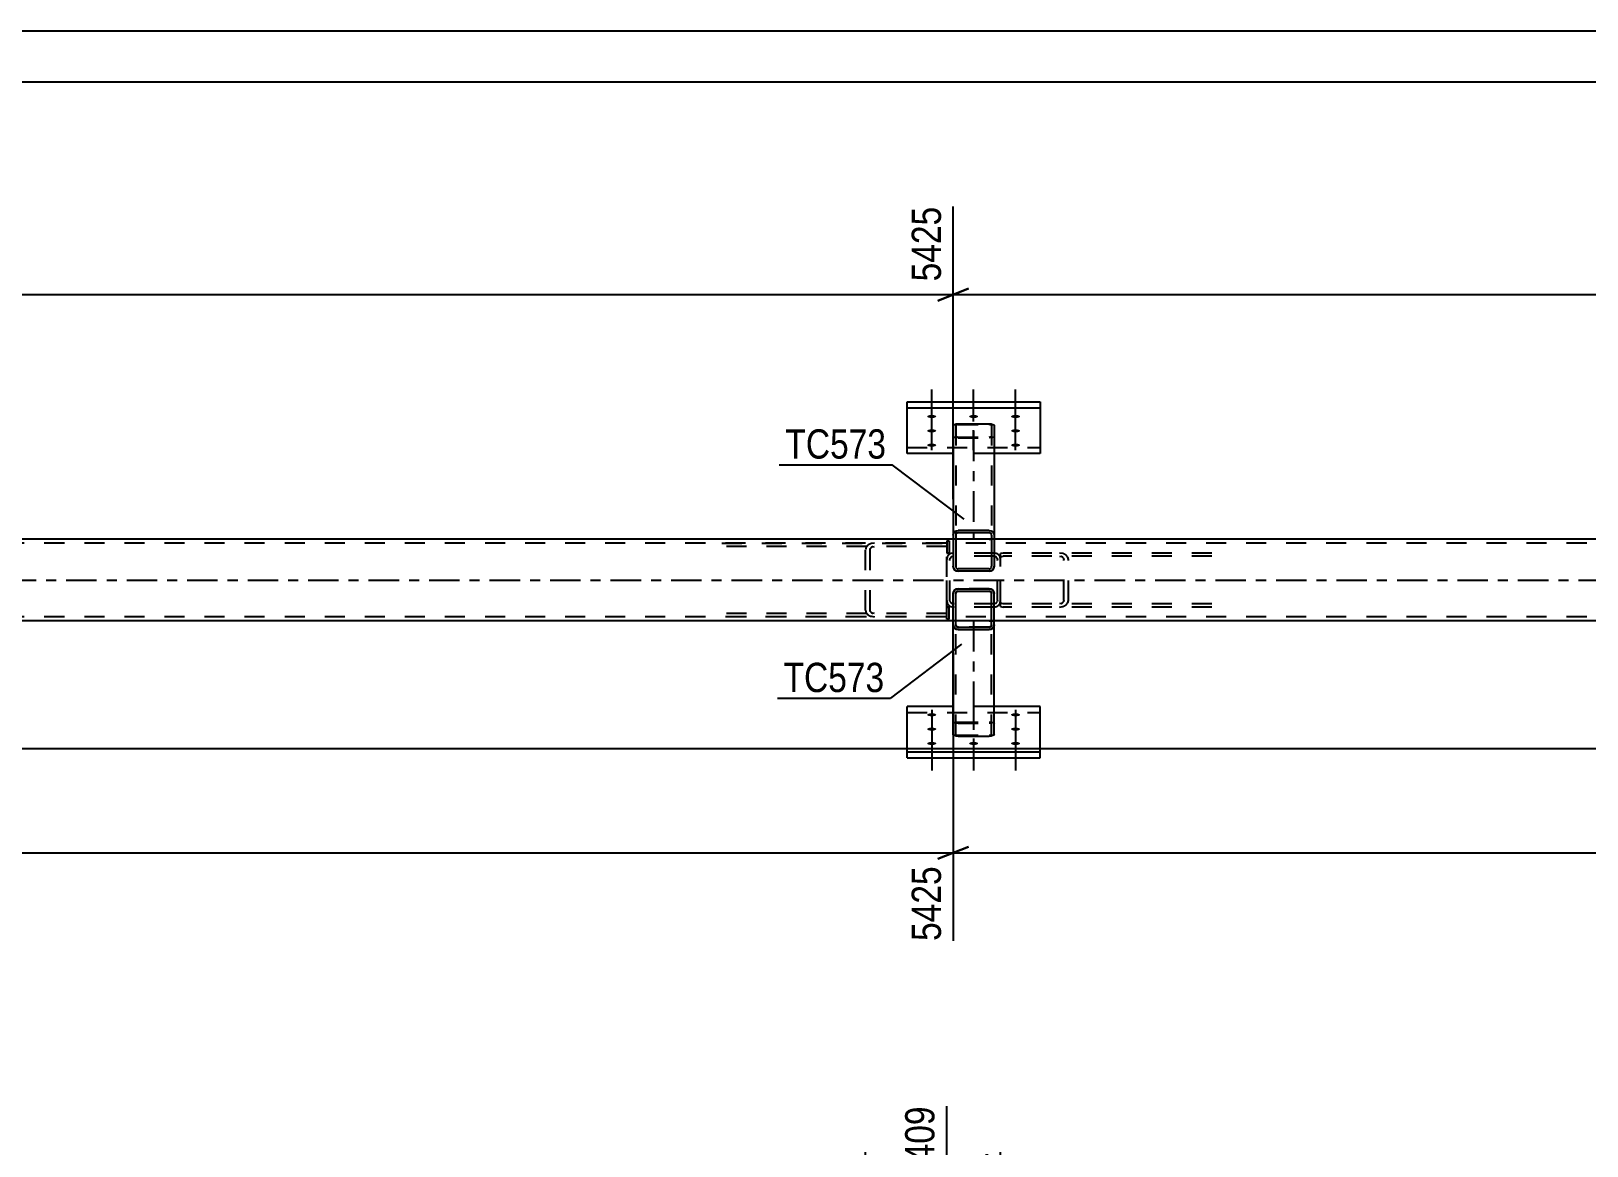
# Model space of a CAD drawing. Header units: millimetres. Extents: x -91 to 750, y -441 to 153.
# Drawn here: x 126.8 to 279, y 44.3 to 153.4 of the extents above; entities that cross this region are included whole.
import ezdxf

# ---------------------------------------------------------------- set-up
doc = ezdxf.new("R2010")
doc.units = ezdxf.units.MM
doc.linetypes.add('DXK_LINE_DOT2', pattern=[3.9198, 1.9599, -1.9599])
doc.linetypes.add('DXK_LINE_DOT3', pattern=[5.9187, 2.979, -0.9799, 0.9799, -0.9799])
doc.styles.add('Arial Narrow', font='ARIALN.TTF', dxfattribs={"height": 0.2})

# ---------------------------------------------------------------- blocks, each defined once
blk = doc.blocks.new('Unknown-761553909-1135')
at = {"color": 5, "linetype": 'Continuous'}
for p, q in [((750.23, 153.39), (-90.77, 153.39)), ((745.23, 148.39), (-85.77, 148.39))]:
    blk.add_line(p, q, dxfattribs=at)
blk = doc.blocks.new('Part-761553909-2949 - 2939')
at = {"color": 7, "linetype": 'DXK_LINE_DOT2'}
for p, q in [((221.9, 102.33), (221.64, 102.3)), ((221.64, 97.09), (221.64, 102.3)), ((221.64, 101.95), (221.73, 101.99)), ((221.73, 101.99), (221.9, 102.01)), ((242.32, 102.33), (221.9, 102.33)), ((242.32, 102.01), (221.9, 102.01)), ((227.73, 102.29), (227.39, 102.33)), ((227.39, 102.01), (227.56, 101.99)), ((227.79, 101.82), (227.83, 101.69)), ((227.83, 97.69), (227.83, 101.69)), ((228.27, 101.69), (228.2, 101.94)), ((228.27, 97.69), (228.27, 101.69)), ((221.73, 97.4), (221.64, 97.44)), ((227.83, 97.69), (227.79, 97.57)), ((228.2, 97.45), (228.27, 97.69)), ((221.64, 97.09), (221.9, 97.05)), ((221.9, 97.37), (221.73, 97.4)), ((242.32, 97.37), (221.9, 97.37)), ((242.32, 97.05), (221.9, 97.05)), ((227.56, 97.4), (227.39, 97.37)), ((227.39, 97.05), (227.73, 97.1))]:
    blk.add_line(p, q, dxfattribs=at)
for centre, radius, start, end in [((227.46, 101.6), 0.401, 32.4104, 75.4452), ((227.52, 101.51), 0.802, 32.4104, 75.4452), ((227.46, 97.79), 0.401, 284.5548, 327.5896), ((227.52, 97.88), 0.802, 284.5548, 327.5896)]:
    blk.add_arc(centre, radius, start, end, dxfattribs=at)
blk = doc.blocks.new('Part-761553909-2941 - 2939')
at = {"color": 7, "linetype": 'DXK_LINE_DOT2'}
for p, q in [((216.36, 103.53), (216.6, 103.53)), ((216.36, 103.53), (216.36, 102.33)), ((216.36, 103.53), (216.6, 103.53)), ((216.6, 103.53), (216.6, 102.33)), ((216.36, 102.33), (216.6, 102.33)), ((216.6, 102.33), (216.36, 102.33))]:
    blk.add_line(p, q, dxfattribs=at)
blk = doc.blocks.new('Part-761553909-2942 - 2939')
at = {"color": 7, "linetype": 'DXK_LINE_DOT2'}
for p, q in [((216.36, 95.85), (216.36, 97.05)), ((216.36, 97.05), (216.6, 97.05)), ((216.6, 97.05), (216.36, 97.05)), ((216.6, 95.85), (216.6, 97.05)), ((216.6, 95.85), (216.36, 95.85)), ((216.36, 95.85), (216.6, 95.85))]:
    blk.add_line(p, q, dxfattribs=at)
blk = doc.blocks.new('Part-761553909-3010 - 2939')
at = {"color": 2, "linetype": 'Continuous'}
for p, q in [((217, 114.81), (217.04, 114.87)), ((217, 114.81), (217, 104.07)), ((217.04, 114.87), (217.14, 114.92)), ((217.14, 114.92), (217.3, 114.96)), ((217.3, 114.96), (217.48, 114.97)), ((217.48, 114.97), (220.52, 114.97)), ((220.52, 114.97), (220.7, 114.96)), ((220.7, 114.96), (220.86, 114.92)), ((220.86, 114.92), (220.96, 114.87)), ((220.96, 114.87), (221, 114.81)), ((221, 114.81), (221, 103.69)), ((220.52, 103.69), (217.24, 103.69)), ((220.76, 103.69), (220.52, 103.69)), ((221, 103.69), (221, 103.69))]:
    blk.add_line(p, q, dxfattribs=at)
at = {"color": 7, "linetype": 'DXK_LINE_DOT2'}
for p, q in [((217.26, 114.84), (217.24, 114.81)), ((217.24, 114.81), (217.24, 104.47)), ((217.31, 114.86), (217.26, 114.84)), ((217.39, 114.88), (217.31, 114.86)), ((217.48, 114.89), (217.39, 114.88)), ((217.48, 114.89), (220.52, 114.89)), ((220.61, 114.88), (220.52, 114.89)), ((220.69, 114.86), (220.61, 114.88)), ((220.74, 114.84), (220.69, 114.86)), ((220.76, 114.81), (220.74, 114.84)), ((220.76, 114.81), (220.76, 103.69)), ((217.04, 113.7), (217, 113.77)), ((217.14, 113.65), (217.04, 113.7)), ((217.3, 113.62), (217.14, 113.65)), ((217.24, 113.77), (217.26, 113.74)), ((217.26, 113.74), (217.31, 113.71)), ((217.48, 113.6), (217.3, 113.62)), ((217.31, 113.71), (217.39, 113.69)), ((217.39, 113.69), (217.48, 113.68)), ((217.48, 113.68), (220.52, 113.68)), ((217.48, 113.6), (220.52, 113.6)), ((220.52, 113.68), (220.61, 113.69)), ((220.7, 113.62), (220.52, 113.6)), ((220.61, 113.69), (220.69, 113.71)), ((220.69, 113.71), (220.74, 113.74)), ((220.86, 113.65), (220.7, 113.62)), ((220.74, 113.74), (220.76, 113.77)), ((220.96, 113.7), (220.86, 113.65)), ((221, 113.77), (220.96, 113.7)), ((217, 104.07), (217, 103.69)), ((217.24, 103.69), (217, 103.69)), ((217.24, 104.47), (217.24, 103.69)), ((220.52, 103.69), (220.7, 103.69)), ((220.74, 103.69), (220.76, 103.69)), ((221, 103.69), (220.76, 103.69)), ((221, 103.69), (221, 103.69))]:
    blk.add_line(p, q, dxfattribs=at)
at = {"color": 7, "linetype": 'DXK_LINE_DOT3'}
blk.add_line((219, 114.29), (219, 103.69), dxfattribs=at)
blk = doc.blocks.new('Part-761553909-2947 - 2939')
at = {"color": 7, "linetype": 'DXK_LINE_DOT2'}
for p, q in [((194.36, 103.29), (216.36, 103.29)), ((216.36, 102.97), (194.36, 102.97)), ((208.48, 102.9), (208.42, 102.65)), ((208.42, 96.73), (208.42, 102.65)), ((208.86, 102.65), (208.89, 102.78)), ((208.86, 96.73), (208.86, 102.65)), ((209.3, 103.29), (208.96, 103.25)), ((209.13, 102.95), (209.3, 102.97)), ((216.36, 96.09), (216.36, 103.29)), ((216.36, 96.41), (194.36, 96.41)), ((216.36, 96.09), (194.36, 96.09)), ((208.42, 96.73), (208.48, 96.49)), ((208.89, 96.61), (208.86, 96.73)), ((208.96, 96.14), (209.3, 96.09)), ((209.3, 96.41), (209.13, 96.44))]:
    blk.add_line(p, q, dxfattribs=at)
for centre, radius, start, end in [((209.16, 102.47), 0.802, 104.5547, 147.5896), ((209.23, 102.56), 0.401, 104.5547, 147.5896), ((209.16, 96.92), 0.802, 212.4104, 255.4453), ((209.23, 96.83), 0.401, 212.4104, 255.4453)]:
    blk.add_arc(centre, radius, start, end, dxfattribs=at)
blk = doc.blocks.new('Bolt-761553909-3129 - 2939')
at = {"linetype": 'Continuous'}
for points in [[(214.9, 86.35), (214.81, 86.36), (214.72, 86.37), (214.64, 86.38), (214.57, 86.4), (214.52, 86.43), (214.48, 86.46), (214.46, 86.49), (214.46, 86.52), (214.48, 86.55), (214.52, 86.58), (214.57, 86.61), (214.64, 86.63), (214.72, 86.64), (214.81, 86.65), (214.9, 86.66), (214.99, 86.65), (215.08, 86.64), (215.16, 86.63), (215.23, 86.61), (215.28, 86.58), (215.32, 86.55), (215.34, 86.52), (215.34, 86.49), (215.32, 86.46), (215.28, 86.43), (215.23, 86.4), (215.16, 86.38), (215.08, 86.37), (214.99, 86.36)], [(214.9, 84.95), (214.81, 84.96), (214.72, 84.96), (214.64, 84.98), (214.57, 85), (214.52, 85.03), (214.48, 85.06), (214.46, 85.09), (214.46, 85.12), (214.48, 85.15), (214.52, 85.18), (214.57, 85.2), (214.64, 85.22), (214.72, 85.24), (214.81, 85.25), (214.9, 85.25), (214.99, 85.25), (215.08, 85.24), (215.16, 85.22), (215.23, 85.2), (215.28, 85.18), (215.32, 85.15), (215.34, 85.12), (215.34, 85.09), (215.32, 85.06), (215.28, 85.03), (215.23, 85), (215.16, 84.98), (215.08, 84.96), (214.99, 84.96)], [(223.1, 86.35), (223.01, 86.36), (222.92, 86.37), (222.84, 86.38), (222.77, 86.4), (222.72, 86.43), (222.68, 86.46), (222.66, 86.49), (222.66, 86.52), (222.68, 86.55), (222.72, 86.58), (222.77, 86.61), (222.84, 86.63), (222.92, 86.64), (223.01, 86.65), (223.1, 86.66), (223.19, 86.65), (223.28, 86.64), (223.36, 86.63), (223.43, 86.61), (223.48, 86.58), (223.52, 86.55), (223.54, 86.52), (223.54, 86.49), (223.52, 86.46), (223.48, 86.43), (223.43, 86.4), (223.36, 86.38), (223.28, 86.37), (223.19, 86.36)], [(223.1, 84.95), (223.01, 84.96), (222.92, 84.96), (222.84, 84.98), (222.77, 85), (222.72, 85.03), (222.68, 85.06), (222.66, 85.09), (222.66, 85.12), (222.68, 85.15), (222.72, 85.18), (222.77, 85.2), (222.84, 85.22), (222.92, 85.24), (223.01, 85.25), (223.1, 85.25), (223.19, 85.25), (223.28, 85.24), (223.36, 85.22), (223.43, 85.2), (223.48, 85.18), (223.52, 85.15), (223.54, 85.12), (223.54, 85.09), (223.52, 85.06), (223.48, 85.03), (223.43, 85), (223.36, 84.98), (223.28, 84.96), (223.19, 84.96)], [(214.9, 83.55), (214.81, 83.55), (214.72, 83.56), (214.64, 83.58), (214.57, 83.6), (214.52, 83.62), (214.48, 83.65), (214.46, 83.68), (214.46, 83.72), (214.48, 83.75), (214.52, 83.78), (214.57, 83.8), (214.64, 83.82), (214.72, 83.84), (214.81, 83.85), (214.9, 83.85), (214.99, 83.85), (215.08, 83.84), (215.16, 83.82), (215.23, 83.8), (215.28, 83.78), (215.32, 83.75), (215.34, 83.72), (215.34, 83.68), (215.32, 83.65), (215.28, 83.62), (215.23, 83.6), (215.16, 83.58), (215.08, 83.56), (214.99, 83.55)], [(219, 83.55), (218.91, 83.55), (218.82, 83.56), (218.74, 83.58), (218.67, 83.6), (218.62, 83.62), (218.58, 83.65), (218.56, 83.68), (218.56, 83.72), (218.58, 83.75), (218.62, 83.78), (218.67, 83.8), (218.74, 83.82), (218.82, 83.84), (218.91, 83.85), (219, 83.85), (219.09, 83.85), (219.18, 83.84), (219.26, 83.82), (219.33, 83.8), (219.38, 83.78), (219.42, 83.75), (219.44, 83.72), (219.44, 83.68), (219.42, 83.65), (219.38, 83.62), (219.33, 83.6), (219.26, 83.58), (219.18, 83.56), (219.09, 83.55)], [(223.1, 83.55), (223.01, 83.55), (222.92, 83.56), (222.84, 83.58), (222.77, 83.6), (222.72, 83.62), (222.68, 83.65), (222.66, 83.68), (222.66, 83.72), (222.68, 83.75), (222.72, 83.78), (222.77, 83.8), (222.84, 83.82), (222.92, 83.84), (223.01, 83.85), (223.1, 83.85), (223.19, 83.85), (223.28, 83.84), (223.36, 83.82), (223.43, 83.8), (223.48, 83.78), (223.52, 83.75), (223.54, 83.72), (223.54, 83.68), (223.52, 83.65), (223.48, 83.62), (223.43, 83.6), (223.36, 83.58), (223.28, 83.56), (223.19, 83.55)]]:
    blk.add_hatch(color=1, dxfattribs=at).paths.add_polyline_path(points)
at = {"color": 1, "linetype": 'Continuous'}
for p, q in [((214.9, 86.99), (214.9, 83.87)), ((223.1, 86.99), (223.1, 83.87)), ((214.9, 85.59), (214.9, 82.47)), ((223.1, 85.59), (223.1, 82.47)), ((214.9, 84.19), (214.9, 81.07)), ((219, 84.19), (219, 81.07)), ((223.1, 84.19), (223.1, 81.07))]:
    blk.add_line(p, q, dxfattribs=at)
at = {"color": 1, "linetype": 'DXK_LINE_DOT2'}
blk.add_line((219, 86.99), (219, 83.87), dxfattribs=at)
blk = doc.blocks.new('Part-761553909-2957 - 2939')
at = {"color": 7, "linetype": 'DXK_LINE_DOT2'}
for p, q in [((217, 102.33), (216.76, 102.29)), ((216.88, 101.99), (217, 102.01)), ((221, 102.33), (217, 102.33)), ((221, 102.01), (217, 102.01)), ((221.25, 102.29), (221, 102.33)), ((221, 102.01), (221.12, 101.99)), ((216.41, 101.94), (216.36, 101.69)), ((216.36, 97.69), (216.36, 101.69)), ((216.68, 101.69), (216.71, 101.82)), ((216.68, 97.69), (216.68, 101.69)), ((221.3, 101.82), (221.32, 101.69)), ((221.32, 97.69), (221.32, 101.69)), ((221.64, 101.69), (221.59, 101.94)), ((221.64, 97.69), (221.64, 101.69)), ((216.36, 97.69), (216.41, 97.45)), ((216.71, 97.57), (216.68, 97.69)), ((221.32, 97.69), (221.3, 97.57)), ((221.59, 97.45), (221.64, 97.69)), ((216.76, 97.1), (217, 97.05)), ((217, 97.37), (216.88, 97.4)), ((221, 97.37), (217, 97.37)), ((221, 97.05), (217, 97.05)), ((221.12, 97.4), (221, 97.37)), ((221, 97.05), (221.25, 97.1))]:
    blk.add_line(p, q, dxfattribs=at)
for centre, radius, start, end in [((217, 101.69), 0.64, 112.5, 157.5), ((217, 101.69), 0.32, 112.5, 157.5), ((221, 101.69), 0.32, 22.5, 67.5), ((221, 101.69), 0.64, 22.5, 67.5), ((217, 97.69), 0.64, 202.5, 247.5), ((217, 97.69), 0.32, 202.5, 247.5), ((221, 97.69), 0.32, 292.5, 337.5), ((221, 97.69), 0.64, 292.5, 337.5)]:
    blk.add_arc(centre, radius, start, end, dxfattribs=at)
blk = doc.blocks.new('Part-761553909-2975 - 2939')
at = {"color": 7, "linetype": 'DXK_LINE_DOT2'}
for p, q in [((217, 95.32), (217, 95.69)), ((217.24, 95.69), (217, 95.69)), ((217.24, 84.58), (217.24, 95.69)), ((220.52, 95.69), (221, 95.69)), ((220.74, 95.69), (220.76, 95.69)), ((220.76, 84.58), (220.76, 95.69)), ((221, 95.32), (221, 95.69)), ((217, 85.62), (217.04, 85.69)), ((217.04, 85.69), (217.14, 85.74)), ((217.14, 85.74), (217.3, 85.77)), ((217.26, 85.65), (217.24, 85.62)), ((217.31, 85.68), (217.26, 85.65)), ((217.3, 85.77), (217.48, 85.79)), ((217.39, 85.7), (217.31, 85.68)), ((217.48, 85.7), (217.39, 85.7)), ((217.48, 85.79), (220.52, 85.79)), ((217.48, 85.7), (220.52, 85.7)), ((220.52, 85.79), (220.7, 85.77)), ((220.61, 85.7), (220.52, 85.7)), ((220.69, 85.68), (220.61, 85.7)), ((220.74, 85.65), (220.69, 85.68)), ((220.7, 85.77), (220.86, 85.74)), ((220.76, 85.62), (220.74, 85.65)), ((220.86, 85.74), (220.96, 85.69)), ((220.96, 85.69), (221, 85.62)), ((217.24, 84.58), (217.26, 84.55)), ((217.26, 84.55), (217.31, 84.52)), ((217.31, 84.52), (217.39, 84.51)), ((217.39, 84.51), (217.48, 84.5)), ((217.48, 84.5), (220.52, 84.5)), ((220.52, 84.5), (220.61, 84.51)), ((220.61, 84.51), (220.69, 84.52)), ((220.69, 84.52), (220.74, 84.55)), ((220.74, 84.55), (220.76, 84.58))]:
    blk.add_line(p, q, dxfattribs=at)
at = {"color": 2, "linetype": 'Continuous'}
for p, q in [((217, 84.58), (217, 95.32)), ((220.76, 95.69), (217.24, 95.69)), ((221, 84.58), (221, 95.32)), ((217.04, 84.52), (217, 84.58)), ((217.14, 84.47), (217.04, 84.52)), ((217.3, 84.43), (217.14, 84.47)), ((217.48, 84.42), (217.3, 84.43)), ((217.48, 84.42), (220.52, 84.42)), ((220.7, 84.43), (220.52, 84.42)), ((220.86, 84.47), (220.7, 84.43)), ((220.96, 84.52), (220.86, 84.47)), ((221, 84.58), (220.96, 84.52))]:
    blk.add_line(p, q, dxfattribs=at)
at = {"color": 7, "linetype": 'DXK_LINE_DOT3'}
blk.add_line((219, 95.69), (219, 85.1), dxfattribs=at)
blk = doc.blocks.new('Part-761553909-3029 - 2939')
at = {"color": 2, "linetype": 'Continuous'}
for p, q in [((212.5, 82.28), (212.5, 87.33)), ((217, 87.33), (212.5, 87.33)), ((225.5, 87.33), (221, 87.33)), ((225.5, 82.28), (225.5, 87.33)), ((212.5, 82.88), (225.5, 82.88)), ((212.5, 82.28), (225.5, 82.28))]:
    blk.add_line(p, q, dxfattribs=at)
at = {"color": 7, "linetype": 'DXK_LINE_DOT2'}
for p, q in [((221, 87.33), (217, 87.33)), ((212.5, 86.72), (225.5, 86.72))]:
    blk.add_line(p, q, dxfattribs=at)
blk = doc.blocks.new('Part-761553909-3030 - 2939')
at = {"color": 2, "linetype": 'Continuous'}
for p, q in [((212.5, 112.06), (212.5, 117.11)), ((212.5, 117.11), (225.5, 117.11)), ((225.5, 116.51), (212.5, 116.51)), ((225.5, 117.11), (225.5, 112.06)), ((217, 112.06), (212.5, 112.06)), ((225.5, 112.06), (221, 112.06))]:
    blk.add_line(p, q, dxfattribs=at)
at = {"color": 7, "linetype": 'DXK_LINE_DOT2'}
for p, q in [((212.5, 112.66), (225.5, 112.66)), ((221, 112.06), (217, 112.06))]:
    blk.add_line(p, q, dxfattribs=at)
blk = doc.blocks.new('Part-761553909-3077 - 2939')
at = {"color": 2, "linetype": 'Continuous'}
for p, q in [((217, 103.69), (4.8, 103.69)), ((457, 103.69), (221, 103.69)), ((217, 95.69), (4.8, 95.69)), ((457, 95.69), (221, 95.69))]:
    blk.add_line(p, q, dxfattribs=at)
at = {"color": 7, "linetype": 'DXK_LINE_DOT2'}
for p, q in [((221, 103.69), (217, 103.69)), ((718, 103.29), (0, 103.29)), ((718, 96.09), (0, 96.09)), ((221, 95.69), (217, 95.69))]:
    blk.add_line(p, q, dxfattribs=at)
at = {"color": 7, "linetype": 'DXK_LINE_DOT3'}
blk.add_line((0, 99.69), (718, 99.69), dxfattribs=at)
blk = doc.blocks.new('Bolt-761553909-3130 - 2939')
at = {"linetype": 'Continuous'}
for points in [[(214.9, 115.84), (214.99, 115.84), (215.08, 115.83), (215.16, 115.81), (215.23, 115.79), (215.28, 115.76), (215.32, 115.74), (215.34, 115.7), (215.34, 115.67), (215.32, 115.64), (215.28, 115.61), (215.23, 115.59), (215.16, 115.57), (215.08, 115.55), (214.99, 115.54), (214.9, 115.54), (214.81, 115.54), (214.72, 115.55), (214.64, 115.57), (214.57, 115.59), (214.52, 115.61), (214.48, 115.64), (214.46, 115.67), (214.46, 115.7), (214.48, 115.74), (214.52, 115.76), (214.57, 115.79), (214.64, 115.81), (214.72, 115.83), (214.81, 115.84)], [(219, 115.84), (219.09, 115.84), (219.18, 115.83), (219.26, 115.81), (219.33, 115.79), (219.38, 115.76), (219.42, 115.74), (219.44, 115.7), (219.44, 115.67), (219.42, 115.64), (219.38, 115.61), (219.33, 115.59), (219.26, 115.57), (219.18, 115.55), (219.09, 115.54), (219, 115.54), (218.91, 115.54), (218.82, 115.55), (218.74, 115.57), (218.67, 115.59), (218.62, 115.61), (218.58, 115.64), (218.56, 115.67), (218.56, 115.7), (218.58, 115.74), (218.62, 115.76), (218.67, 115.79), (218.74, 115.81), (218.82, 115.83), (218.91, 115.84)], [(223.1, 115.84), (223.19, 115.84), (223.28, 115.83), (223.36, 115.81), (223.43, 115.79), (223.48, 115.76), (223.52, 115.74), (223.54, 115.7), (223.54, 115.67), (223.52, 115.64), (223.48, 115.61), (223.43, 115.59), (223.36, 115.57), (223.28, 115.55), (223.19, 115.54), (223.1, 115.54), (223.01, 115.54), (222.92, 115.55), (222.84, 115.57), (222.77, 115.59), (222.72, 115.61), (222.68, 115.64), (222.66, 115.67), (222.66, 115.7), (222.68, 115.74), (222.72, 115.76), (222.77, 115.79), (222.84, 115.81), (222.92, 115.83), (223.01, 115.84)], [(214.9, 114.44), (214.99, 114.43), (215.08, 114.42), (215.16, 114.41), (215.23, 114.39), (215.28, 114.36), (215.32, 114.33), (215.34, 114.3), (215.34, 114.27), (215.32, 114.24), (215.28, 114.21), (215.23, 114.19), (215.16, 114.16), (215.08, 114.15), (214.99, 114.14), (214.9, 114.14), (214.81, 114.14), (214.72, 114.15), (214.64, 114.16), (214.57, 114.19), (214.52, 114.21), (214.48, 114.24), (214.46, 114.27), (214.46, 114.3), (214.48, 114.33), (214.52, 114.36), (214.57, 114.39), (214.64, 114.41), (214.72, 114.42), (214.81, 114.43)], [(223.1, 114.44), (223.19, 114.43), (223.28, 114.42), (223.36, 114.41), (223.43, 114.39), (223.48, 114.36), (223.52, 114.33), (223.54, 114.3), (223.54, 114.27), (223.52, 114.24), (223.48, 114.21), (223.43, 114.19), (223.36, 114.16), (223.28, 114.15), (223.19, 114.14), (223.1, 114.14), (223.01, 114.14), (222.92, 114.15), (222.84, 114.16), (222.77, 114.19), (222.72, 114.21), (222.68, 114.24), (222.66, 114.27), (222.66, 114.3), (222.68, 114.33), (222.72, 114.36), (222.77, 114.39), (222.84, 114.41), (222.92, 114.42), (223.01, 114.43)], [(214.9, 113.03), (214.99, 113.03), (215.08, 113.02), (215.16, 113.01), (215.23, 112.99), (215.28, 112.96), (215.32, 112.93), (215.34, 112.9), (215.34, 112.87), (215.32, 112.84), (215.28, 112.81), (215.23, 112.78), (215.16, 112.76), (215.08, 112.75), (214.99, 112.74), (214.9, 112.73), (214.81, 112.74), (214.72, 112.75), (214.64, 112.76), (214.57, 112.78), (214.52, 112.81), (214.48, 112.84), (214.46, 112.87), (214.46, 112.9), (214.48, 112.93), (214.52, 112.96), (214.57, 112.99), (214.64, 113.01), (214.72, 113.02), (214.81, 113.03)], [(223.1, 113.03), (223.19, 113.03), (223.28, 113.02), (223.36, 113.01), (223.43, 112.99), (223.48, 112.96), (223.52, 112.93), (223.54, 112.9), (223.54, 112.87), (223.52, 112.84), (223.48, 112.81), (223.43, 112.78), (223.36, 112.76), (223.28, 112.75), (223.19, 112.74), (223.1, 112.73), (223.01, 112.74), (222.92, 112.75), (222.84, 112.76), (222.77, 112.78), (222.72, 112.81), (222.68, 112.84), (222.66, 112.87), (222.66, 112.9), (222.68, 112.93), (222.72, 112.96), (222.77, 112.99), (222.84, 113.01), (222.92, 113.02), (223.01, 113.03)]]:
    blk.add_hatch(color=1, dxfattribs=at).paths.add_polyline_path(points)
at = {"color": 1, "linetype": 'Continuous'}
for p, q in [((214.9, 115.2), (214.9, 118.32)), ((219, 115.2), (219, 118.32)), ((223.1, 115.2), (223.1, 118.32)), ((214.9, 113.8), (214.9, 116.92)), ((223.1, 113.8), (223.1, 116.92)), ((214.9, 112.4), (214.9, 115.52)), ((223.1, 112.4), (223.1, 115.52))]:
    blk.add_line(p, q, dxfattribs=at)
at = {"color": 1, "linetype": 'DXK_LINE_DOT2'}
blk.add_line((219, 112.4), (219, 115.52), dxfattribs=at)
blk = doc.blocks.new('Part-761553909-3153 - 2939')
at = {"color": 2, "linetype": 'Continuous'}
for p, q in [((217, 104.07), (217.03, 104.25)), ((217, 104.07), (217, 101.03)), ((217.03, 104.25), (217.14, 104.41)), ((217.14, 104.41), (217.29, 104.51)), ((217.26, 104.16), (217.24, 104.07)), ((217.24, 104.07), (217.24, 101.03)), ((217.31, 104.24), (217.26, 104.16)), ((217.29, 104.51), (217.48, 104.55)), ((217.39, 104.29), (217.31, 104.24)), ((217.48, 104.31), (217.39, 104.29)), ((220.52, 104.55), (217.48, 104.55)), ((220.52, 104.31), (217.48, 104.31)), ((220.52, 104.55), (220.7, 104.51)), ((220.61, 104.29), (220.52, 104.31)), ((220.69, 104.24), (220.61, 104.29)), ((220.74, 104.16), (220.69, 104.24)), ((220.7, 104.51), (220.86, 104.41)), ((220.76, 104.07), (220.74, 104.16)), ((220.76, 104.07), (220.76, 101.03)), ((220.86, 104.41), (220.96, 104.25)), ((220.96, 104.25), (221, 104.07)), ((221, 104.07), (221, 101.03)), ((217, 101.03), (217.03, 100.84)), ((217.03, 100.84), (217.14, 100.69)), ((217.14, 100.69), (217.29, 100.58)), ((217.24, 101.03), (217.26, 100.93)), ((217.26, 100.93), (217.31, 100.86)), ((217.29, 100.58), (217.48, 100.55)), ((217.31, 100.86), (217.39, 100.8)), ((217.39, 100.8), (217.48, 100.79)), ((220.52, 100.79), (217.48, 100.79)), ((220.52, 100.55), (217.48, 100.55)), ((220.52, 100.79), (220.61, 100.8)), ((220.52, 100.55), (220.7, 100.58)), ((220.61, 100.8), (220.69, 100.86)), ((220.69, 100.86), (220.74, 100.93)), ((220.7, 100.58), (220.86, 100.69)), ((220.74, 100.93), (220.76, 101.03)), ((220.86, 100.69), (220.96, 100.84)), ((220.96, 100.84), (221, 101.03))]:
    blk.add_line(p, q, dxfattribs=at)
at = {"color": 7, "linetype": 'DXK_LINE_DOT2'}
for p, q in [((217.24, 103.69), (217, 103.69)), ((221, 103.69), (220.76, 103.69)), ((217.03, 100.84), (217, 101.03)), ((217.48, 100.55), (217.29, 100.58)), ((220.7, 100.58), (220.52, 100.55)), ((221, 101.03), (220.96, 100.84))]:
    blk.add_line(p, q, dxfattribs=at)
for centre, start, end in [((217.48, 101.03), 202.5, 247.5), ((220.52, 101.03), 292.5, 337.5)]:
    blk.add_arc(centre, 0.48, start, end, dxfattribs=at)
blk = doc.blocks.new('Part-761553909-3156 - 2939')
at = {"color": 2, "linetype": 'Continuous'}
for p, q in [((217.04, 98.54), (217, 98.36)), ((217, 95.32), (217, 98.36)), ((217.14, 98.7), (217.04, 98.54)), ((217.3, 98.8), (217.14, 98.7)), ((217.24, 98.36), (217.26, 98.45)), ((217.24, 98.36), (217.24, 98.36)), ((217.24, 95.32), (217.24, 98.36)), ((217.26, 98.45), (217.31, 98.53)), ((217.48, 98.84), (217.3, 98.8)), ((217.31, 98.53), (217.39, 98.58)), ((217.39, 98.58), (217.48, 98.6)), ((217.48, 98.84), (220.52, 98.84)), ((217.48, 98.84), (217.48, 98.84)), ((217.48, 98.6), (217.48, 98.6)), ((217.48, 98.6), (220.52, 98.6)), ((220.52, 98.84), (220.52, 98.84)), ((220.7, 98.8), (220.52, 98.84)), ((220.52, 98.6), (220.52, 98.6)), ((220.52, 98.6), (220.61, 98.58)), ((220.61, 98.58), (220.69, 98.53)), ((220.69, 98.53), (220.74, 98.45)), ((220.86, 98.7), (220.7, 98.8)), ((220.74, 98.45), (220.76, 98.36)), ((220.76, 98.36), (220.76, 98.36)), ((220.76, 95.32), (220.76, 98.36)), ((220.96, 98.54), (220.86, 98.7)), ((221, 98.36), (220.96, 98.54)), ((221, 95.32), (221, 98.36)), ((217, 95.32), (217.04, 95.13)), ((217.04, 95.13), (217.14, 94.98)), ((217.14, 94.98), (217.3, 94.87)), ((217.24, 95.32), (217.24, 95.32)), ((217.26, 95.23), (217.24, 95.32)), ((217.31, 95.15), (217.26, 95.23)), ((217.3, 94.87), (217.48, 94.84)), ((217.39, 95.1), (217.31, 95.15)), ((217.48, 95.08), (217.39, 95.1)), ((217.48, 95.08), (217.48, 95.08)), ((217.48, 95.08), (220.52, 95.08)), ((217.48, 94.84), (220.52, 94.84)), ((217.48, 94.84), (217.48, 94.84)), ((220.61, 95.1), (220.52, 95.08)), ((220.52, 95.08), (220.52, 95.08)), ((220.52, 94.84), (220.7, 94.87)), ((220.52, 94.84), (220.52, 94.84)), ((220.69, 95.15), (220.61, 95.1)), ((220.74, 95.23), (220.69, 95.15)), ((220.7, 94.87), (220.86, 94.98)), ((220.76, 95.32), (220.74, 95.23)), ((220.76, 95.32), (220.76, 95.32)), ((220.86, 94.98), (220.96, 95.13)), ((220.96, 95.13), (221, 95.32))]:
    blk.add_line(p, q, dxfattribs=at)
at = {"color": 7, "linetype": 'DXK_LINE_DOT2'}
for p, q in [((217, 98.36), (217.04, 98.54)), ((217.26, 98.45), (217.24, 98.36)), ((217.31, 98.53), (217.26, 98.45)), ((217.3, 98.8), (217.48, 98.84)), ((217.39, 98.58), (217.31, 98.53)), ((217.48, 98.6), (217.39, 98.58)), ((220.52, 98.84), (217.48, 98.84)), ((217.48, 98.6), (220.52, 98.6)), ((220.52, 98.84), (220.7, 98.8)), ((220.61, 98.58), (220.52, 98.6)), ((220.69, 98.53), (220.61, 98.58)), ((220.74, 98.45), (220.69, 98.53)), ((220.76, 98.36), (220.74, 98.45)), ((220.96, 98.54), (221, 98.36)), ((217.24, 95.69), (217, 95.69)), ((217, 95.32), (217, 95.32)), ((217.04, 95.13), (217, 95.32)), ((217.14, 94.98), (217.04, 95.13)), ((217.3, 94.87), (217.14, 94.98)), ((217.24, 95.32), (217.24, 95.32)), ((217.24, 95.32), (217.26, 95.23)), ((217.26, 95.23), (217.31, 95.15)), ((217.48, 94.84), (217.3, 94.87)), ((217.31, 95.15), (217.39, 95.1)), ((217.39, 95.1), (217.48, 95.08)), ((220.52, 95.08), (217.48, 95.08)), ((217.48, 94.84), (217.48, 94.84)), ((217.48, 94.84), (220.52, 94.84)), ((220.52, 95.08), (220.61, 95.1)), ((220.7, 94.87), (220.52, 94.84)), ((220.61, 95.1), (220.69, 95.15)), ((220.69, 95.15), (220.74, 95.23)), ((220.86, 94.98), (220.7, 94.87)), ((220.74, 95.23), (220.76, 95.32)), ((221, 95.69), (220.76, 95.69)), ((220.76, 95.32), (220.76, 95.32)), ((220.96, 95.13), (220.86, 94.98)), ((221, 95.32), (220.96, 95.13))]:
    blk.add_line(p, q, dxfattribs=at)
for centre, start, end in [((217.48, 98.36), 112.5, 157.5), ((220.52, 98.36), 22.5, 67.5)]:
    blk.add_arc(centre, 0.48, start, end, dxfattribs=at)
blk = doc.blocks.new('StraightDimension-761553909-11844 - 4989')
at = {"color": 7, "linetype": 'Continuous'}
for p, q in [((216.36, -5), (216.36, 48.21)), ((208.42, -5), (208.42, 43.71)), ((206.92, 34.49), (209.92, 35.69)), ((208.42, 35.09), (216.36, 35.09)), ((217.86, 35.69), (214.86, 34.49))]:
    blk.add_line(p, q, dxfattribs=at)
at = {"color": 0}
blk.add_wipeout([(215.73, 35.84), (215.73, 40.04), (209.05, 40.04), (209.05, 35.84)], dxfattribs=at)
at = {"color": 3, "style": 'Arial Narrow'}
blk.add_text('199', height=2.863, dxfattribs=at).set_placement((209.65, 36.44))
at = {"color": 0, "linetype": 'Continuous'}
blk.add_wipeout([(215.76, 48.81), (211.56, 48.81), (211.56, 40.29), (215.76, 40.29)], dxfattribs=at)
at = {"color": 3, "linetype": 'Continuous', "style": 'Arial Narrow'}
blk.add_text('5409', height=2.863, rotation=90.0002, dxfattribs=at).set_placement((215.16, 40.89))
blk = doc.blocks.new('StraightDimension-761553909-11843 - 4989')
at = {"color": 7, "linetype": 'Continuous'}
for p, q in [((216.36, -5), (216.36, 48.21)), ((221.64, -5), (221.64, 43.71)), ((214.86, 34.49), (217.86, 35.69)), ((216.36, 35.09), (221.64, 35.09)), ((223.14, 35.69), (220.14, 34.49))]:
    blk.add_line(p, q, dxfattribs=at)
at = {"color": 0, "linetype": 'Continuous'}
blk.add_wipeout([(221.04, 44.31), (216.84, 44.31), (216.84, 35.79), (221.04, 35.79)], dxfattribs=at)
at = {"color": 0}
blk.add_wipeout([(222.34, 30.14), (222.34, 34.34), (215.66, 34.34), (215.66, 30.14)], dxfattribs=at)
at = {"color": 3, "linetype": 'Continuous', "style": 'Arial Narrow'}
blk.add_text('5541', height=2.863, rotation=90.0002, dxfattribs=at).set_placement((220.44, 36.39))
at = {"color": 3, "style": 'Arial Narrow'}
blk.add_text('132', height=2.863, dxfattribs=at).set_placement((216.26, 30.74))
blk = doc.blocks.new('StraightDimension-761553909-3158 - 2939')
at = {"color": 7, "linetype": 'Continuous'}
for p, q in [((217, 107.59), (217, 136.22)), ((218.5, 128.21), (215.5, 127.01)), ((217, 127.61), (457, 127.61))]:
    blk.add_line(p, q, dxfattribs=at)
blk = doc.blocks.new('StraightDimension-761553909-3168 - 2939')
at = {"color": 7, "linetype": 'Continuous'}
for p, q in [((217, 107.59), (217, 136.22)), ((215.5, 127.01), (218.5, 128.21)), ((0, 127.61), (217, 127.61))]:
    blk.add_line(p, q, dxfattribs=at)
at = {"color": 0, "linetype": 'Continuous'}
blk.add_wipeout([(216.4, 136.82), (212.2, 136.82), (212.2, 128.31), (216.4, 128.31)], dxfattribs=at)
at = {"color": 3, "linetype": 'Continuous', "style": 'Arial Narrow'}
blk.add_text('5425', height=2.863, rotation=90.0002, dxfattribs=at).set_placement((215.8, 128.91))
blk = doc.blocks.new('StraightDimension-761553909-3298 - 2939')
at = {"color": 7, "linetype": 'Continuous'}
for p, q in [((217, 92.5), (217, 64.38)), ((215.5, 72.4), (218.5, 73.6)), ((0, 73), (217, 73))]:
    blk.add_line(p, q, dxfattribs=at)
at = {"color": 0, "linetype": 'Continuous'}
blk.add_wipeout([(216.4, 72.3), (212.2, 72.3), (212.2, 63.78), (216.4, 63.78)], dxfattribs=at)
at = {"color": 3, "linetype": 'Continuous', "style": 'Arial Narrow'}
blk.add_text('5425', height=2.863, rotation=90.0002, dxfattribs=at).set_placement((215.8, 64.38))
blk = doc.blocks.new('StraightDimension-761553909-3308 - 2939')
at = {"color": 7, "linetype": 'Continuous'}
for p, q in [((217, 92.5), (217, 64.38)), ((218.5, 73.6), (215.5, 72.4)), ((217, 73), (457, 73))]:
    blk.add_line(p, q, dxfattribs=at)
blk = doc.blocks.new('StraightDimension-761553909-11999 - 2939')
at = {"color": 7, "linetype": 'Continuous'}
blk.add_line((0, 83.22), (718, 83.22), dxfattribs=at)
blk = doc.blocks.new('Mark-761553909-3006 - 2939')
at = {"color": 0}
blk.add_wipeout([(210.44, 111.57), (210.44, 114.57), (200.58, 114.57), (200.58, 111.57)], dxfattribs=at)
blk.add_wipeout([(210.44, 111.57), (210.44, 114.57), (200.58, 114.57), (200.58, 111.57)], dxfattribs=at)
at = {"color": 30, "linetype": 'Continuous'}
for p in [(199.98, 110.97), (218.06, 105.66)]:
    blk.add_line(p, (211.04, 110.97), dxfattribs=at)
at = {"color": 3, "style": 'Arial Narrow'}
blk.add_text('TC573', height=2.863, dxfattribs=at).set_placement((200.58, 111.57))
blk = doc.blocks.new('Mark-761553909-2971 - 2939')
at = {"color": 0}
blk.add_wipeout([(210.26, 88.73), (210.26, 91.73), (200.4, 91.73), (200.4, 88.73)], dxfattribs=at)
blk.add_wipeout([(210.26, 88.73), (210.26, 91.73), (200.4, 91.73), (200.4, 88.73)], dxfattribs=at)
at = {"color": 30, "linetype": 'Continuous'}
for p in [(217.81, 93.43), (199.8, 88.13)]:
    blk.add_line(p, (210.86, 88.13), dxfattribs=at)
at = {"color": 3, "style": 'Arial Narrow'}
blk.add_text('TC573', height=2.863, dxfattribs=at).set_placement((200.4, 88.73))

msp = doc.modelspace()

# ---------------------------------------------------------------- block references
for name in ['Unknown-761553909-1135', 'Bolt-761553909-3130 - 2939', 'Part-761553909-3030 - 2939', 'Part-761553909-3010 - 2939', 'Part-761553909-3077 - 2939', 'Part-761553909-2941 - 2939', 'Part-761553909-3153 - 2939', 'Part-761553909-2947 - 2939', 'Part-761553909-2957 - 2939', 'Part-761553909-2949 - 2939', 'Part-761553909-3156 - 2939', 'Part-761553909-2942 - 2939', 'Part-761553909-2975 - 2939', 'Part-761553909-3029 - 2939', 'Bolt-761553909-3129 - 2939']:
    msp.add_blockref(name, (0, 0))

# ---------------------------------------------------------------- next in the draw order: block references
for name in ['StraightDimension-761553909-3158 - 2939', 'StraightDimension-761553909-3298 - 2939', 'StraightDimension-761553909-11844 - 4989']:
    msp.add_blockref(name, (0, 0))

# ---------------------------------------------------------------- next in the draw order: block references
for name in ['StraightDimension-761553909-3168 - 2939', 'StraightDimension-761553909-3308 - 2939', 'StraightDimension-761553909-11843 - 4989']:
    msp.add_blockref(name, (0, 0))

# ---------------------------------------------------------------- next in the draw order: block references
msp.add_blockref('StraightDimension-761553909-11999 - 2939', (0, 0))

# ---------------------------------------------------------------- next in the draw order: block references
for name in ['Mark-761553909-3006 - 2939', 'Mark-761553909-2971 - 2939']:
    msp.add_blockref(name, (0, 0))

doc.saveas('drawing.dxf')
